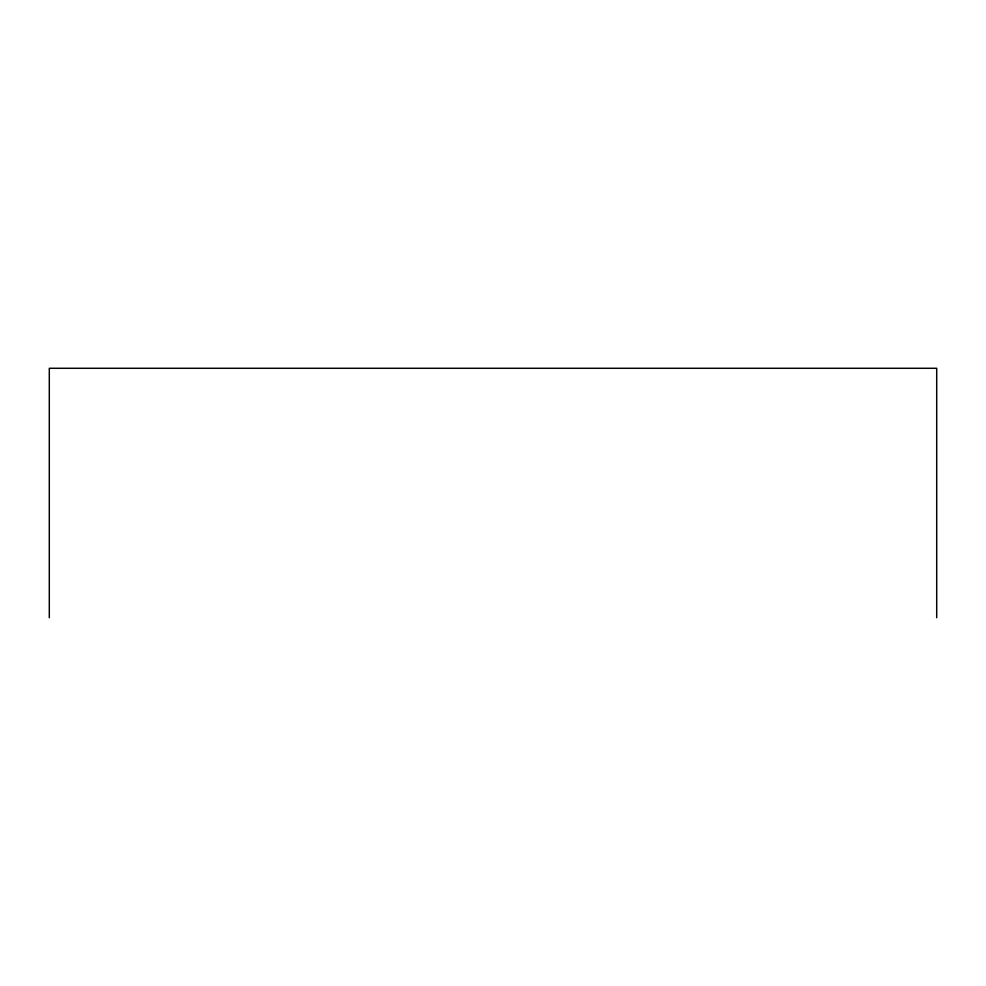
<?xml version="1.0" encoding="UTF-8"?>
<svg xmlns="http://www.w3.org/2000/svg" width="986" height="986" viewBox="0 0 986 986"><rect width="100%" height="100%" fill="white"/><g stroke="black" fill="none" stroke-linecap="round" stroke-linejoin="round"><path stroke-width="1.48" d="M936.7 617.717L936.7 368.283L49.3 368.283L49.3 617.717"/></g></svg>
